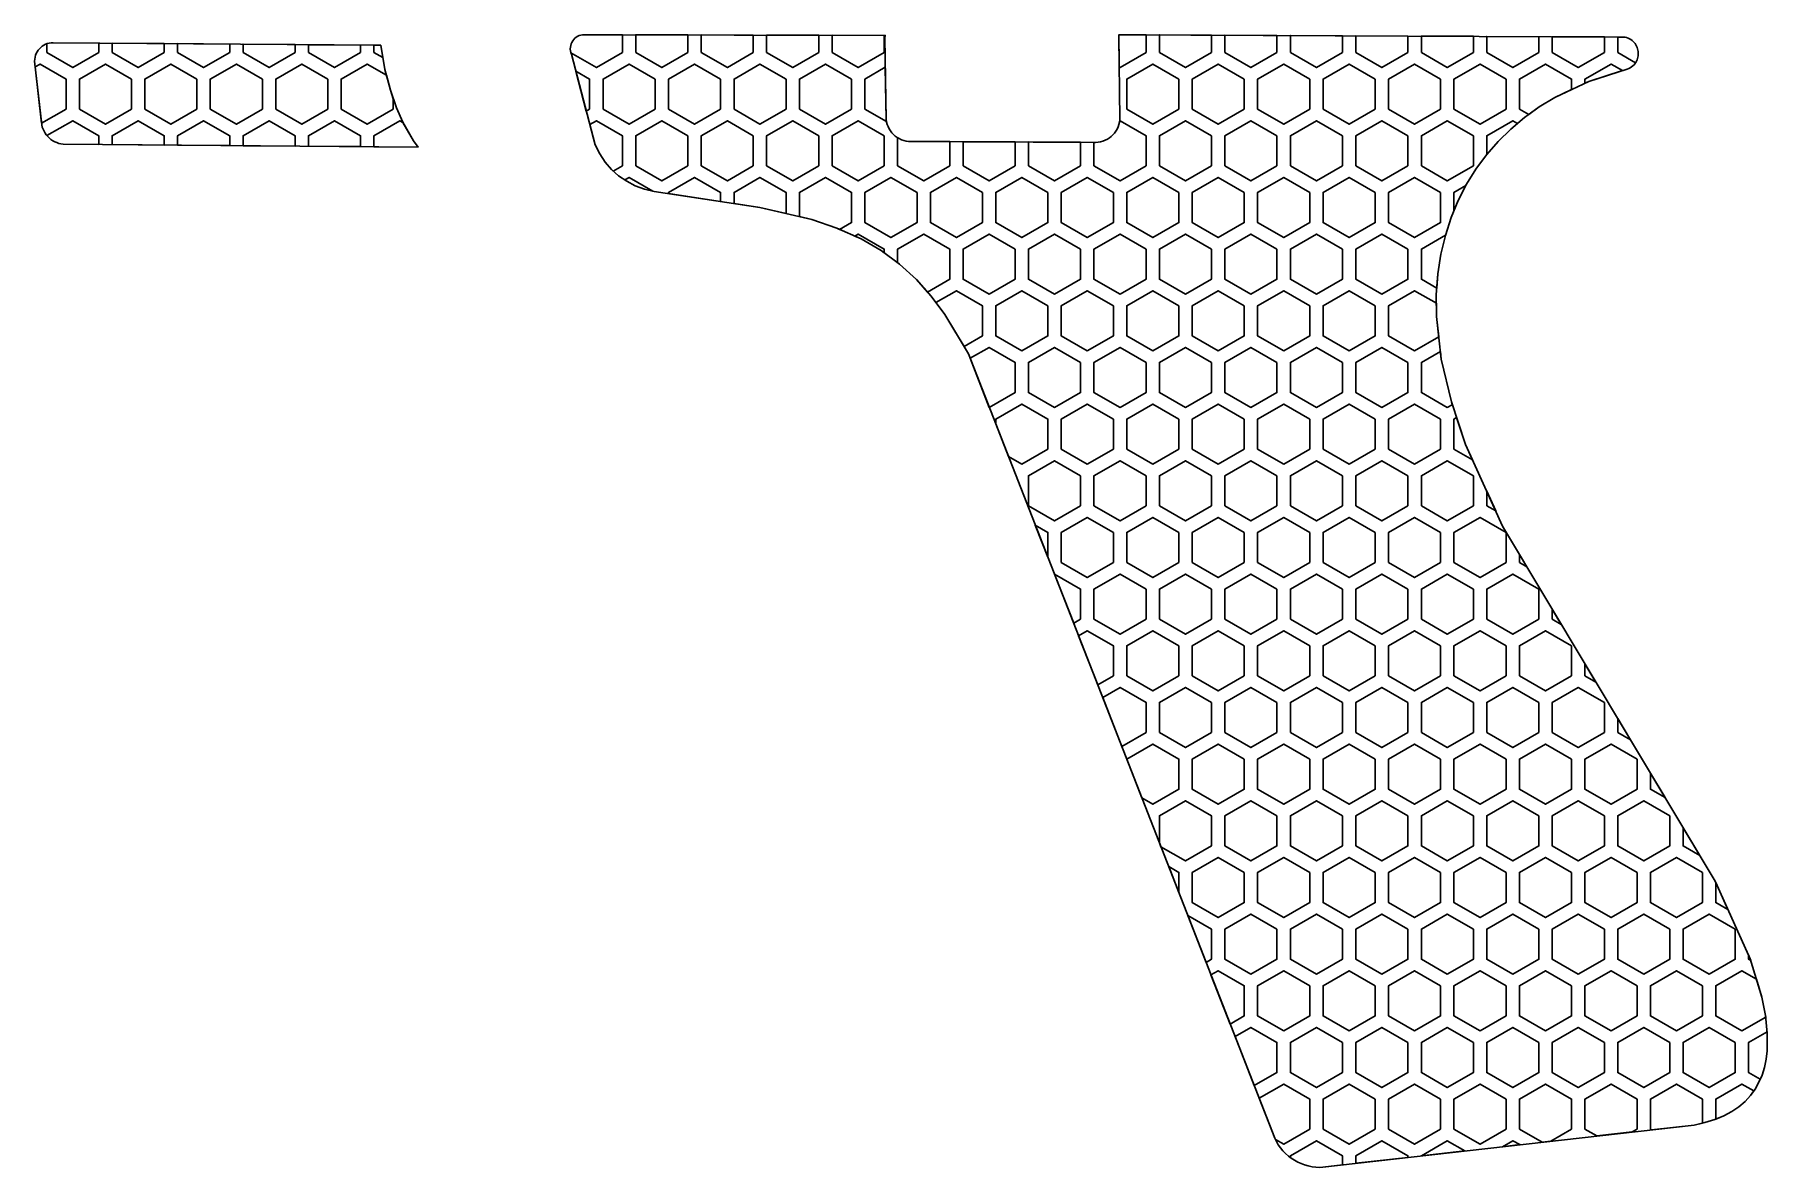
# Model space of a CAD drawing. Header units: millimetres. Extents: x 57 to 187, y -161 to -77.
import ezdxf

# ---------------------------------------------------------------- set-up
doc = ezdxf.new("R2010")
doc.units = ezdxf.units.MM
for name, color, linetype in [('outline_1', 3, 'Continuous'), ('outline_2', 3, 'Continuous'), ('pattern', 5, 'Continuous')]:
    doc.layers.add(name, color=color, linetype=linetype)

msp = doc.modelspace()

# ---------------------------------------------------------------- linework, layer by layer
at = {"layer": 'outline_1'}
msp.add_lwpolyline([(186.95, -151.44), (186.82, -150.12), (186.55, -148.75), (185.68, -145.88), (183.05, -140.05), (167.15, -113.5), (164.38, -107.38), (163.32, -104.2), (162.56, -101), (162.2, -97.79), (162.19, -96.19), (162.31, -94.61), (162.54, -93.14), (162.87, -91.74), (163.3, -90.4), (163.83, -89.12), (164.45, -87.91), (165.15, -86.77), (165.94, -85.7), (166.82, -84.7), (167.77, -83.77), (168.79, -82.91), (169.89, -82.12), (171.06, -81.41), (173.59, -80.21), (176.48, -79.29), (176.6, -79.24), (176.7, -79.18), (176.8, -79.12), (176.89, -79.04), (176.98, -78.97), (177.05, -78.88), (177.11, -78.79), (177.16, -78.7), (177.21, -78.6), (177.24, -78.5), (177.27, -78.39), (177.28, -78.29), (177.29, -78.18), (177.29, -78.07), (177.28, -77.97), (177.27, -77.86), (177.24, -77.76), (177.21, -77.66), (177.17, -77.56), (177.12, -77.46), (177.06, -77.37), (176.99, -77.29), (176.92, -77.21), (176.84, -77.14), (176.75, -77.07), (176.65, -77.02), (176.54, -76.97), (176.43, -76.93), (176.31, -76.9), (176.19, -76.89), (138.44, -76.71), (138.52, -83.07), (138.49, -83.25), (138.45, -83.43), (138.39, -83.6), (138.31, -83.77), (138.22, -83.92), (138.12, -84.07), (138, -84.2), (137.87, -84.32), (137.73, -84.43), (137.58, -84.53), (137.42, -84.61), (137.25, -84.67), (137.07, -84.72), (136.88, -84.75), (136.7, -84.77), (122.71, -84.7), (122.52, -84.67), (122.35, -84.63), (122.17, -84.57), (122.01, -84.49), (121.86, -84.4), (121.71, -84.3), (121.58, -84.18), (121.46, -84.05), (121.35, -83.91), (121.25, -83.76), (121.17, -83.59), (121.1, -83.43), (121.06, -83.25), (121.02, -83.06), (120.94, -76.95), (120.96, -76.76), (98.33, -76.71), (98.2, -76.74), (98.07, -76.78), (97.96, -76.83), (97.85, -76.9), (97.75, -76.98), (97.66, -77.08), (97.58, -77.18), (97.52, -77.29), (97.47, -77.4), (97.43, -77.53), (97.41, -77.65), (97.4, -77.78), (97.41, -77.92), (97.44, -78.05), (97.49, -78.18), (99.27, -84.96), (99.6, -85.63), (100, -86.24), (100.48, -86.79), (101.02, -87.27), (101.62, -87.68), (102.26, -88.02), (102.95, -88.27), (103.67, -88.44), (111.57, -89.64), (115.47, -90.55), (117.34, -91.19), (119.15, -91.99), (120.67, -92.87), (122.04, -93.89), (123.29, -95.03), (124.41, -96.29), (125.43, -97.64), (127.18, -100.59), (150.1, -159.29), (150.23, -159.55), (150.37, -159.79), (150.54, -160.02), (150.72, -160.24), (150.91, -160.44), (151.12, -160.63), (151.34, -160.8), (151.58, -160.95), (151.82, -161.08), (152.08, -161.2), (152.34, -161.3), (152.61, -161.37), (152.89, -161.43), (153.18, -161.47), (153.47, -161.48), (181.47, -158.31), (182.28, -158.13), (183.02, -157.9), (183.69, -157.62), (184.29, -157.3), (184.82, -156.94), (185.29, -156.54), (185.69, -156.1), (186.04, -155.62), (186.32, -155.11), (186.56, -154.57), (186.73, -154), (186.86, -153.39), (186.94, -152.77)], close=True, dxfattribs=at)
at = {"layer": 'outline_2'}
msp.add_lwpolyline([(58.72, -77.31), (58.56, -77.32), (58.42, -77.34), (58.27, -77.38), (58.14, -77.43), (58.01, -77.5), (57.89, -77.58), (57.78, -77.67), (57.68, -77.77), (57.59, -77.88), (57.52, -77.99), (57.45, -78.12), (57.4, -78.25), (57.36, -78.39), (57.34, -78.54), (57.33, -78.69), (57.86, -83.47), (57.9, -83.63), (57.96, -83.79), (58.03, -83.94), (58.11, -84.08), (58.2, -84.21), (58.31, -84.34), (58.43, -84.45), (58.55, -84.55), (58.68, -84.65), (58.83, -84.73), (58.98, -84.79), (59.13, -84.85), (59.29, -84.89), (59.46, -84.91), (86.02, -85.12), (85.67, -84.66), (84.87, -83.25), (84.39, -82.18), (83.94, -80.87), (83.53, -79.31), (83.22, -77.5)], close=True, dxfattribs=at)
at = {"layer": 'pattern'}
for points in [[(58.27, -77.38), (58.42, -77.34), (58.56, -77.32), (58.72, -77.31), (62.12, -77.34), (62.12, -78.04), (60.18, -79.17), (58.23, -78.04), (58.23, -77.4)], [(67.02, -77.38), (67.02, -78.04), (65.07, -79.17), (63.12, -78.04), (63.12, -77.35)], [(71.92, -77.41), (71.92, -78.04), (69.97, -79.17), (68.02, -78.04), (68.02, -77.38)], [(76.81, -77.45), (76.81, -78.04), (74.87, -79.17), (72.92, -78.04), (72.92, -77.42)], [(81.71, -77.49), (81.71, -78.04), (79.76, -79.17), (77.81, -78.04), (77.81, -77.46)], [(83.38, -78.43), (82.71, -78.04), (82.71, -77.5), (83.22, -77.5)], [(97.44, -78.05), (97.41, -77.92), (97.4, -77.8), (97.4, -77.76), (97.41, -77.65), (97.43, -77.53), (97.47, -77.4), (97.52, -77.29), (97.58, -77.18), (97.66, -77.08), (97.75, -76.98), (97.85, -76.9), (97.96, -76.83), (98.07, -76.78), (98.2, -76.74), (98.33, -76.71), (101.3, -76.72), (101.3, -78.04), (99.35, -79.17), (97.45, -78.07)], [(106.2, -76.73), (106.2, -78.04), (104.25, -79.17), (102.3, -78.04), (102.3, -76.72)], [(111.09, -76.74), (111.09, -78.04), (109.15, -79.17), (107.2, -78.04), (107.2, -76.73)], [(115.99, -76.75), (115.99, -78.04), (114.04, -79.17), (112.09, -78.04), (112.09, -76.74)], [(120.89, -76.76), (120.89, -78.04), (118.94, -79.17), (116.99, -78.04), (116.99, -76.75)], [(138.44, -76.71), (140.48, -76.72), (140.48, -78.04), (138.53, -79.17), (138.47, -79.13)], [(145.37, -76.74), (145.37, -78.04), (143.43, -79.17), (141.48, -78.04), (141.48, -76.72)], [(150.27, -76.76), (150.27, -78.04), (148.32, -79.17), (146.37, -78.04), (146.37, -76.75)], [(155.17, -76.79), (155.17, -78.04), (153.22, -79.17), (151.27, -78.04), (151.27, -76.77)], [(160.07, -76.81), (160.07, -78.04), (158.12, -79.17), (156.17, -78.04), (156.17, -76.79)], [(164.96, -76.83), (164.96, -78.04), (163.01, -79.17), (161.07, -78.04), (161.07, -76.82)], [(169.86, -76.86), (169.86, -78.04), (167.91, -79.17), (165.96, -78.04), (165.96, -76.84)], [(174.76, -76.88), (174.76, -78.04), (172.81, -79.17), (170.86, -78.04), (170.86, -76.86)], [(176.19, -76.89), (176.31, -76.9), (176.43, -76.93), (176.54, -76.97), (176.65, -77.02), (176.75, -77.07), (176.84, -77.14), (176.92, -77.21), (176.99, -77.29), (177.06, -77.37), (177.12, -77.46), (177.17, -77.56), (177.21, -77.66), (177.24, -77.76), (177.27, -77.86), (177.28, -77.97), (177.29, -78.07), (177.29, -78.18), (177.28, -78.29), (177.27, -78.39), (177.24, -78.5), (177.21, -78.6), (177.16, -78.7), (177.11, -78.79), (177.09, -78.81), (175.76, -78.04), (175.76, -76.89)], [(57.38, -79.11), (57.73, -78.91), (59.68, -80.03), (59.68, -82.28), (57.85, -83.34)], [(64.57, -80.03), (62.62, -78.91), (60.68, -80.03), (60.68, -82.28), (62.62, -83.41), (64.57, -82.28)], [(69.47, -80.03), (67.52, -78.91), (65.57, -80.03), (65.57, -82.28), (67.52, -83.41), (69.47, -82.28)], [(74.37, -80.03), (72.42, -78.91), (70.47, -80.03), (70.47, -82.28), (72.42, -83.41), (74.37, -82.28)], [(79.26, -80.03), (77.31, -78.91), (75.37, -80.03), (75.37, -82.28), (77.31, -83.41), (79.26, -82.28)], [(83.94, -80.87), (84.16, -81.51), (84.16, -82.28), (82.21, -83.41), (80.26, -82.28), (80.26, -80.03), (82.21, -78.91), (83.64, -79.73)], [(103.75, -80.03), (101.8, -78.91), (99.85, -80.03), (99.85, -82.28), (101.8, -83.41), (103.75, -82.28)], [(108.65, -80.03), (106.7, -78.91), (104.75, -80.03), (104.75, -82.28), (106.7, -83.41), (108.65, -82.28)], [(113.54, -80.03), (111.59, -78.91), (109.65, -80.03), (109.65, -82.28), (111.59, -83.41), (113.54, -82.28)], [(118.44, -80.03), (116.49, -78.91), (114.54, -80.03), (114.54, -82.28), (116.49, -83.41), (118.44, -82.28)], [(142.93, -80.03), (140.98, -78.91), (139.03, -80.03), (139.03, -82.28), (140.98, -83.41), (142.93, -82.28)], [(147.82, -80.03), (145.87, -78.91), (143.93, -80.03), (143.93, -82.28), (145.87, -83.41), (147.82, -82.28)], [(152.72, -80.03), (150.77, -78.91), (148.82, -80.03), (148.82, -82.28), (150.77, -83.41), (152.72, -82.28)], [(157.62, -80.03), (155.67, -78.91), (153.72, -80.03), (153.72, -82.28), (155.67, -83.41), (157.62, -82.28)], [(162.51, -80.03), (160.57, -78.91), (158.62, -80.03), (158.62, -82.28), (160.57, -83.41), (162.51, -82.28)], [(167.41, -80.03), (165.46, -78.91), (163.51, -80.03), (163.51, -82.28), (165.46, -83.41), (167.41, -82.28)], [(171.06, -81.41), (169.89, -82.12), (169.11, -82.68), (168.41, -82.28), (168.41, -80.03), (170.36, -78.91), (172.31, -80.03), (172.31, -80.82)], [(173.59, -80.21), (173.31, -80.35), (173.31, -80.03), (175.26, -78.91), (176.12, -79.4)], [(97.82, -79.43), (98.85, -80.03), (98.85, -82.28), (98.6, -82.43)], [(121.02, -83.06), (121.05, -83.21), (119.44, -82.28), (119.44, -80.03), (120.97, -79.15)], [(59.46, -84.91), (59.29, -84.89), (59.13, -84.85), (58.98, -84.79), (58.83, -84.73), (58.68, -84.65), (58.55, -84.55), (58.43, -84.45), (58.31, -84.34), (58.25, -84.26), (60.18, -83.15), (62.12, -84.27), (62.12, -84.93)], [(63.12, -84.94), (63.12, -84.27), (65.07, -83.15), (67.02, -84.27), (67.02, -84.97)], [(68.02, -84.98), (68.02, -84.27), (69.97, -83.15), (71.92, -84.27), (71.92, -85.01)], [(72.92, -85.02), (72.92, -84.27), (74.87, -83.15), (76.81, -84.27), (76.81, -85.05)], [(77.81, -85.06), (77.81, -84.27), (79.76, -83.15), (81.71, -84.27), (81.71, -85.09)], [(85.67, -84.66), (86.02, -85.12), (82.71, -85.1), (82.71, -84.27), (84.66, -83.15), (84.88, -83.28)], [(100.48, -86.79), (100, -86.24), (99.6, -85.63), (99.27, -84.96), (98.86, -83.43), (99.35, -83.15), (101.3, -84.27), (101.3, -86.52), (100.62, -86.92)], [(106.2, -84.27), (104.25, -83.15), (102.3, -84.27), (102.3, -86.52), (104.25, -87.65), (106.2, -86.52)], [(111.09, -84.27), (109.15, -83.15), (107.2, -84.27), (107.2, -86.52), (109.15, -87.65), (111.09, -86.52)], [(115.99, -84.27), (114.04, -83.15), (112.09, -84.27), (112.09, -86.52), (114.04, -87.65), (115.99, -86.52)], [(120.89, -84.27), (118.94, -83.15), (116.99, -84.27), (116.99, -86.52), (118.94, -87.65), (120.89, -86.52)], [(136.7, -84.77), (136.88, -84.75), (137.07, -84.72), (137.25, -84.67), (137.42, -84.61), (137.58, -84.53), (137.73, -84.43), (137.87, -84.32), (138, -84.2), (138.12, -84.07), (138.22, -83.92), (138.31, -83.77), (138.39, -83.6), (138.45, -83.43), (138.49, -83.25), (138.51, -83.16), (138.53, -83.15), (140.48, -84.27), (140.48, -86.52), (138.53, -87.65), (136.58, -86.52), (136.58, -84.77)], [(145.37, -84.27), (143.43, -83.15), (141.48, -84.27), (141.48, -86.52), (143.43, -87.65), (145.37, -86.52)], [(150.27, -84.27), (148.32, -83.15), (146.37, -84.27), (146.37, -86.52), (148.32, -87.65), (150.27, -86.52)], [(155.17, -84.27), (153.22, -83.15), (151.27, -84.27), (151.27, -86.52), (153.22, -87.65), (155.17, -86.52)], [(160.07, -84.27), (158.12, -83.15), (156.17, -84.27), (156.17, -86.52), (158.12, -87.65), (160.07, -86.52)], [(164.96, -84.27), (163.01, -83.15), (161.07, -84.27), (161.07, -86.52), (163.01, -87.65), (164.96, -86.52)], [(167.77, -83.77), (166.82, -84.7), (165.96, -85.68), (165.96, -84.27), (167.91, -83.15), (168.26, -83.35)], [(122.01, -84.49), (122.17, -84.57), (122.35, -84.63), (122.52, -84.67), (122.71, -84.7), (125.79, -84.71), (125.79, -86.52), (123.84, -87.65), (121.89, -86.52), (121.89, -84.42)], [(130.68, -84.74), (130.68, -86.52), (128.73, -87.65), (126.79, -86.52), (126.79, -84.72)], [(135.58, -84.76), (135.58, -86.52), (133.63, -87.65), (131.68, -86.52), (131.68, -84.74)], [(102.95, -88.27), (102.26, -88.02), (101.62, -87.68), (101.47, -87.58), (101.8, -87.39), (103.58, -88.42)], [(104.75, -88.6), (104.75, -88.52), (106.7, -87.39), (108.65, -88.52), (108.65, -89.19)], [(111.57, -89.64), (109.65, -89.35), (109.65, -88.52), (111.59, -87.39), (113.54, -88.52), (113.54, -90.1)], [(117.34, -91.19), (115.47, -90.55), (114.54, -90.33), (114.54, -88.52), (116.49, -87.39), (118.44, -88.52), (118.44, -90.77), (117.55, -91.28)], [(123.34, -88.52), (121.39, -87.39), (119.44, -88.52), (119.44, -90.77), (121.39, -91.89), (123.34, -90.77)], [(128.23, -88.52), (126.29, -87.39), (124.34, -88.52), (124.34, -90.77), (126.29, -91.89), (128.23, -90.77)], [(133.13, -88.52), (131.18, -87.39), (129.23, -88.52), (129.23, -90.77), (131.18, -91.89), (133.13, -90.77)], [(138.03, -88.52), (136.08, -87.39), (134.13, -88.52), (134.13, -90.77), (136.08, -91.89), (138.03, -90.77)], [(142.93, -88.52), (140.98, -87.39), (139.03, -88.52), (139.03, -90.77), (140.98, -91.89), (142.93, -90.77)], [(147.82, -88.52), (145.87, -87.39), (143.93, -88.52), (143.93, -90.77), (145.87, -91.89), (147.82, -90.77)], [(152.72, -88.52), (150.77, -87.39), (148.82, -88.52), (148.82, -90.77), (150.77, -91.89), (152.72, -90.77)], [(157.62, -88.52), (155.67, -87.39), (153.72, -88.52), (153.72, -90.77), (155.67, -91.89), (157.62, -90.77)], [(162.51, -88.52), (160.57, -87.39), (158.62, -88.52), (158.62, -90.77), (160.57, -91.89), (162.51, -90.77)], [(163.83, -89.12), (163.51, -89.89), (163.51, -88.52), (164.4, -88)], [(120.67, -92.87), (119.15, -91.99), (118.68, -91.78), (118.94, -91.63), (120.89, -92.76), (120.89, -93.03)], [(123.29, -95.03), (122.04, -93.89), (121.89, -93.77), (121.89, -92.76), (123.84, -91.63), (125.79, -92.76), (125.79, -95.01), (124.12, -95.97)], [(130.68, -92.76), (128.73, -91.63), (126.79, -92.76), (126.79, -95.01), (128.73, -96.13), (130.68, -95.01)], [(135.58, -92.76), (133.63, -91.63), (131.68, -92.76), (131.68, -95.01), (133.63, -96.13), (135.58, -95.01)], [(140.48, -92.76), (138.53, -91.63), (136.58, -92.76), (136.58, -95.01), (138.53, -96.13), (140.48, -95.01)], [(145.37, -92.76), (143.43, -91.63), (141.48, -92.76), (141.48, -95.01), (143.43, -96.13), (145.37, -95.01)], [(150.27, -92.76), (148.32, -91.63), (146.37, -92.76), (146.37, -95.01), (148.32, -96.13), (150.27, -95.01)], [(155.17, -92.76), (153.22, -91.63), (151.27, -92.76), (151.27, -95.01), (153.22, -96.13), (155.17, -95.01)], [(160.07, -92.76), (158.12, -91.63), (156.17, -92.76), (156.17, -95.01), (158.12, -96.13), (160.07, -95.01)], [(162.87, -91.74), (162.54, -93.14), (162.31, -94.61), (162.23, -95.68), (161.07, -95.01), (161.07, -92.76), (162.88, -91.71)], [(125.43, -97.64), (124.76, -96.75), (126.29, -95.87), (128.23, -97), (128.23, -99.25), (126.86, -100.04)], [(133.13, -97), (131.18, -95.87), (129.23, -97), (129.23, -99.25), (131.18, -100.37), (133.13, -99.25)], [(138.03, -97), (136.08, -95.87), (134.13, -97), (134.13, -99.25), (136.08, -100.37), (138.03, -99.25)], [(142.93, -97), (140.98, -95.87), (139.03, -97), (139.03, -99.25), (140.98, -100.37), (142.93, -99.25)], [(147.82, -97), (145.87, -95.87), (143.93, -97), (143.93, -99.25), (145.87, -100.37), (147.82, -99.25)], [(152.72, -97), (150.77, -95.87), (148.82, -97), (148.82, -99.25), (150.77, -100.37), (152.72, -99.25)], [(157.62, -97), (155.67, -95.87), (153.72, -97), (153.72, -99.25), (155.67, -100.37), (157.62, -99.25)], [(162.2, -97.79), (162.37, -99.33), (160.57, -100.37), (158.62, -99.25), (158.62, -97), (160.57, -95.87), (162.2, -96.81)], [(127.32, -100.93), (128.73, -100.11), (130.68, -101.24), (130.68, -103.49), (128.75, -104.6)], [(135.58, -101.24), (133.63, -100.11), (131.68, -101.24), (131.68, -103.49), (133.63, -104.61), (135.58, -103.49)], [(140.48, -101.24), (138.53, -100.11), (136.58, -101.24), (136.58, -103.49), (138.53, -104.61), (140.48, -103.49)], [(145.37, -101.24), (143.43, -100.11), (141.48, -101.24), (141.48, -103.49), (143.43, -104.61), (145.37, -103.49)], [(150.27, -101.24), (148.32, -100.11), (146.37, -101.24), (146.37, -103.49), (148.32, -104.61), (150.27, -103.49)], [(155.17, -101.24), (153.22, -100.11), (151.27, -101.24), (151.27, -103.49), (153.22, -104.61), (155.17, -103.49)], [(160.07, -101.24), (158.12, -100.11), (156.17, -101.24), (156.17, -103.49), (158.12, -104.61), (160.07, -103.49)], [(162.56, -101), (163.32, -104.2), (163.38, -104.4), (163.01, -104.61), (161.07, -103.49), (161.07, -101.24), (162.5, -100.41)], [(129.23, -105.84), (129.23, -105.48), (131.18, -104.35), (133.13, -105.48), (133.13, -107.73), (131.18, -108.85), (130.19, -108.28)], [(138.03, -105.48), (136.08, -104.35), (134.13, -105.48), (134.13, -107.73), (136.08, -108.85), (138.03, -107.73)], [(142.93, -105.48), (140.98, -104.35), (139.03, -105.48), (139.03, -107.73), (140.98, -108.85), (142.93, -107.73)], [(147.82, -105.48), (145.87, -104.35), (143.93, -105.48), (143.93, -107.73), (145.87, -108.85), (147.82, -107.73)], [(152.72, -105.48), (150.77, -104.35), (148.82, -105.48), (148.82, -107.73), (150.77, -108.85), (152.72, -107.73)], [(157.62, -105.48), (155.67, -104.35), (153.72, -105.48), (153.72, -107.73), (155.67, -108.85), (157.62, -107.73)], [(162.51, -105.48), (160.57, -104.35), (158.62, -105.48), (158.62, -107.73), (160.57, -108.85), (162.51, -107.73)], [(164.38, -107.38), (164.9, -108.53), (163.51, -107.73), (163.51, -105.48), (163.71, -105.37)], [(135.58, -109.72), (133.63, -108.6), (131.68, -109.72), (131.68, -111.97), (133.63, -113.1), (135.58, -111.97)], [(140.48, -109.72), (138.53, -108.6), (136.58, -109.72), (136.58, -111.97), (138.53, -113.1), (140.48, -111.97)], [(145.37, -109.72), (143.43, -108.6), (141.48, -109.72), (141.48, -111.97), (143.43, -113.1), (145.37, -111.97)], [(150.27, -109.72), (148.32, -108.6), (146.37, -109.72), (146.37, -111.97), (148.32, -113.1), (150.27, -111.97)], [(155.17, -109.72), (153.22, -108.6), (151.27, -109.72), (151.27, -111.97), (153.22, -113.1), (155.17, -111.97)], [(160.07, -109.72), (158.12, -108.6), (156.17, -109.72), (156.17, -111.97), (158.12, -113.1), (160.07, -111.97)], [(164.96, -109.72), (163.01, -108.6), (161.07, -109.72), (161.07, -111.97), (163.01, -113.1), (164.96, -111.97)], [(166.63, -112.35), (165.96, -111.97), (165.96, -110.88)], [(132.19, -113.42), (133.13, -113.96), (133.13, -115.82)], [(138.03, -113.96), (136.08, -112.84), (134.13, -113.96), (134.13, -116.21), (136.08, -117.34), (138.03, -116.21)], [(142.93, -113.96), (140.98, -112.84), (139.03, -113.96), (139.03, -116.21), (140.98, -117.34), (142.93, -116.21)], [(147.82, -113.96), (145.87, -112.84), (143.93, -113.96), (143.93, -116.21), (145.87, -117.34), (147.82, -116.21)], [(152.72, -113.96), (150.77, -112.84), (148.82, -113.96), (148.82, -116.21), (150.77, -117.34), (152.72, -116.21)], [(157.62, -113.96), (155.67, -112.84), (153.72, -113.96), (153.72, -116.21), (155.67, -117.34), (157.62, -116.21)], [(162.51, -113.96), (160.57, -112.84), (158.62, -113.96), (158.62, -116.21), (160.57, -117.34), (162.51, -116.21)], [(167.41, -113.96), (165.46, -112.84), (163.51, -113.96), (163.51, -116.21), (165.46, -117.34), (167.41, -116.21)], [(168.96, -116.53), (168.41, -116.21), (168.41, -115.62)], [(133.62, -117.08), (133.63, -117.08), (135.58, -118.2), (135.58, -120.45), (135.06, -120.75)], [(140.48, -118.2), (138.53, -117.08), (136.58, -118.2), (136.58, -120.45), (138.53, -121.58), (140.48, -120.45)], [(145.37, -118.2), (143.43, -117.08), (141.48, -118.2), (141.48, -120.45), (143.43, -121.58), (145.37, -120.45)], [(150.27, -118.2), (148.32, -117.08), (146.37, -118.2), (146.37, -120.45), (148.32, -121.58), (150.27, -120.45)], [(155.17, -118.2), (153.22, -117.08), (151.27, -118.2), (151.27, -120.45), (153.22, -121.58), (155.17, -120.45)], [(160.07, -118.2), (158.12, -117.08), (156.17, -118.2), (156.17, -120.45), (158.12, -121.58), (160.07, -120.45)], [(164.96, -118.2), (163.01, -117.08), (161.07, -118.2), (161.07, -120.45), (163.01, -121.58), (164.96, -120.45)], [(169.86, -118.2), (167.91, -117.08), (165.96, -118.2), (165.96, -120.45), (167.91, -121.58), (169.86, -120.45)], [(171.54, -120.85), (170.86, -120.45), (170.86, -119.7)], [(135.42, -121.7), (136.08, -121.32), (138.03, -122.44), (138.03, -124.69), (136.86, -125.37)], [(142.93, -122.44), (140.98, -121.32), (139.03, -122.44), (139.03, -124.69), (140.98, -125.82), (142.93, -124.69)], [(147.82, -122.44), (145.87, -121.32), (143.93, -122.44), (143.93, -124.69), (145.87, -125.82), (147.82, -124.69)], [(152.72, -122.44), (150.77, -121.32), (148.82, -122.44), (148.82, -124.69), (150.77, -125.82), (152.72, -124.69)], [(157.62, -122.44), (155.67, -121.32), (153.72, -122.44), (153.72, -124.69), (155.67, -125.82), (157.62, -124.69)], [(162.51, -122.44), (160.57, -121.32), (158.62, -122.44), (158.62, -124.69), (160.57, -125.82), (162.51, -124.69)], [(167.41, -122.44), (165.46, -121.32), (163.51, -122.44), (163.51, -124.69), (165.46, -125.82), (167.41, -124.69)], [(172.31, -122.44), (170.36, -121.32), (168.41, -122.44), (168.41, -124.69), (170.36, -125.82), (172.31, -124.69)], [(174.13, -125.17), (173.31, -124.69), (173.31, -123.79)], [(137.23, -126.31), (138.53, -125.56), (140.48, -126.68), (140.48, -128.93), (138.66, -129.98)], [(145.37, -126.68), (143.43, -125.56), (141.48, -126.68), (141.48, -128.93), (143.43, -130.06), (145.37, -128.93)], [(150.27, -126.68), (148.32, -125.56), (146.37, -126.68), (146.37, -128.93), (148.32, -130.06), (150.27, -128.93)], [(155.17, -126.68), (153.22, -125.56), (151.27, -126.68), (151.27, -128.93), (153.22, -130.06), (155.17, -128.93)], [(160.07, -126.68), (158.12, -125.56), (156.17, -126.68), (156.17, -128.93), (158.12, -130.06), (160.07, -128.93)], [(164.96, -126.68), (163.01, -125.56), (161.07, -126.68), (161.07, -128.93), (163.01, -130.06), (164.96, -128.93)], [(169.86, -126.68), (167.91, -125.56), (165.96, -126.68), (165.96, -128.93), (167.91, -130.06), (169.86, -128.93)], [(174.76, -126.68), (172.81, -125.56), (170.86, -126.68), (170.86, -128.93), (172.81, -130.06), (174.76, -128.93)], [(176.72, -129.49), (175.76, -128.93), (175.76, -127.88)], [(139.03, -130.93), (139.03, -130.93), (140.98, -129.8), (142.93, -130.93), (142.93, -133.18), (140.98, -134.3), (140.16, -133.83)], [(147.82, -130.93), (145.87, -129.8), (143.93, -130.93), (143.93, -133.18), (145.87, -134.3), (147.82, -133.18)], [(152.72, -130.93), (150.77, -129.8), (148.82, -130.93), (148.82, -133.18), (150.77, -134.3), (152.72, -133.18)], [(157.62, -130.93), (155.67, -129.8), (153.72, -130.93), (153.72, -133.18), (155.67, -134.3), (157.62, -133.18)], [(162.51, -130.93), (160.57, -129.8), (158.62, -130.93), (158.62, -133.18), (160.57, -134.3), (162.51, -133.18)], [(167.41, -130.93), (165.46, -129.8), (163.51, -130.93), (163.51, -133.18), (165.46, -134.3), (167.41, -133.18)], [(172.31, -130.93), (170.36, -129.8), (168.41, -130.93), (168.41, -133.18), (170.36, -134.3), (172.31, -133.18)], [(177.21, -130.93), (175.26, -129.8), (173.31, -130.93), (173.31, -133.18), (175.26, -134.3), (177.21, -133.18)], [(179.31, -133.81), (178.21, -133.18), (178.21, -131.97)], [(141.48, -137.2), (141.48, -135.17), (143.43, -134.04), (145.37, -135.17), (145.37, -137.42), (143.43, -138.54), (141.59, -137.48)], [(150.27, -135.17), (148.32, -134.04), (146.37, -135.17), (146.37, -137.42), (148.32, -138.54), (150.27, -137.42)], [(155.17, -135.17), (153.22, -134.04), (151.27, -135.17), (151.27, -137.42), (153.22, -138.54), (155.17, -137.42)], [(160.07, -135.17), (158.12, -134.04), (156.17, -135.17), (156.17, -137.42), (158.12, -138.54), (160.07, -137.42)], [(164.96, -135.17), (163.01, -134.04), (161.07, -135.17), (161.07, -137.42), (163.01, -138.54), (164.96, -137.42)], [(169.86, -135.17), (167.91, -134.04), (165.96, -135.17), (165.96, -137.42), (167.91, -138.54), (169.86, -137.42)], [(174.76, -135.17), (172.81, -134.04), (170.86, -135.17), (170.86, -137.42), (172.81, -138.54), (174.76, -137.42)], [(179.65, -135.17), (177.71, -134.04), (175.76, -135.17), (175.76, -137.42), (177.71, -138.54), (179.65, -137.42)], [(181.9, -138.14), (180.65, -137.42), (180.65, -136.06)], [(147.82, -139.41), (145.87, -138.28), (143.93, -139.41), (143.93, -141.66), (145.87, -142.78), (147.82, -141.66)], [(152.72, -139.41), (150.77, -138.28), (148.82, -139.41), (148.82, -141.66), (150.77, -142.78), (152.72, -141.66)], [(157.62, -139.41), (155.67, -138.28), (153.72, -139.41), (153.72, -141.66), (155.67, -142.78), (157.62, -141.66)], [(162.51, -139.41), (160.57, -138.28), (158.62, -139.41), (158.62, -141.66), (160.57, -142.78), (162.51, -141.66)], [(167.41, -139.41), (165.46, -138.28), (163.51, -139.41), (163.51, -141.66), (165.46, -142.78), (167.41, -141.66)], [(172.31, -139.41), (170.36, -138.28), (168.41, -139.41), (168.41, -141.66), (170.36, -142.78), (172.31, -141.66)], [(177.21, -139.41), (175.26, -138.28), (173.31, -139.41), (173.31, -141.66), (175.26, -142.78), (177.21, -141.66)], [(182.1, -139.41), (180.15, -138.28), (178.21, -139.41), (178.21, -141.66), (180.15, -142.78), (182.1, -141.66)], [(142.17, -138.97), (142.93, -139.41), (142.93, -140.91)], [(184.01, -142.18), (183.1, -141.66), (183.1, -140.17)], [(150.27, -143.65), (148.32, -142.52), (146.37, -143.65), (146.37, -145.9), (148.32, -147.02), (150.27, -145.9)], [(155.17, -143.65), (153.22, -142.52), (151.27, -143.65), (151.27, -145.9), (153.22, -147.02), (155.17, -145.9)], [(160.07, -143.65), (158.12, -142.52), (156.17, -143.65), (156.17, -145.9), (158.12, -147.02), (160.07, -145.9)], [(164.96, -143.65), (163.01, -142.52), (161.07, -143.65), (161.07, -145.9), (163.01, -147.02), (164.96, -145.9)], [(169.86, -143.65), (167.91, -142.52), (165.96, -143.65), (165.96, -145.9), (167.91, -147.02), (169.86, -145.9)], [(174.76, -143.65), (172.81, -142.52), (170.86, -143.65), (170.86, -145.9), (172.81, -147.02), (174.76, -145.9)], [(179.65, -143.65), (177.71, -142.52), (175.76, -143.65), (175.76, -145.9), (177.71, -147.02), (179.65, -145.9)], [(184.55, -143.65), (182.6, -142.52), (180.65, -143.65), (180.65, -145.9), (182.6, -147.02), (184.55, -145.9)], [(143.59, -142.62), (145.37, -143.65), (145.37, -145.9), (144.96, -146.14)], [(185.68, -145.88), (185.72, -146), (185.55, -145.9), (185.55, -145.58)], [(145.33, -147.08), (145.87, -146.76), (147.82, -147.89), (147.82, -150.14), (146.77, -150.75)], [(152.72, -147.89), (150.77, -146.76), (148.82, -147.89), (148.82, -150.14), (150.77, -151.26), (152.72, -150.14)], [(157.62, -147.89), (155.67, -146.76), (153.72, -147.89), (153.72, -150.14), (155.67, -151.26), (157.62, -150.14)], [(162.51, -147.89), (160.57, -146.76), (158.62, -147.89), (158.62, -150.14), (160.57, -151.26), (162.51, -150.14)], [(167.41, -147.89), (165.46, -146.76), (163.51, -147.89), (163.51, -150.14), (165.46, -151.26), (167.41, -150.14)], [(172.31, -147.89), (170.36, -146.76), (168.41, -147.89), (168.41, -150.14), (170.36, -151.26), (172.31, -150.14)], [(177.21, -147.89), (175.26, -146.76), (173.31, -147.89), (173.31, -150.14), (175.26, -151.26), (177.21, -150.14)], [(182.1, -147.89), (180.15, -146.76), (178.21, -147.89), (178.21, -150.14), (180.15, -151.26), (182.1, -150.14)], [(186.55, -148.75), (186.82, -150.12), (186.83, -150.24), (185.05, -151.26), (183.1, -150.14), (183.1, -147.89), (185.05, -146.76), (186.14, -147.39)], [(147.13, -151.69), (148.32, -151.01), (150.27, -152.13), (150.27, -154.38), (148.57, -155.36)], [(155.17, -152.13), (153.22, -151.01), (151.27, -152.13), (151.27, -154.38), (153.22, -155.51), (155.17, -154.38)], [(160.07, -152.13), (158.12, -151.01), (156.17, -152.13), (156.17, -154.38), (158.12, -155.51), (160.07, -154.38)], [(164.96, -152.13), (163.01, -151.01), (161.07, -152.13), (161.07, -154.38), (163.01, -155.51), (164.96, -154.38)], [(169.86, -152.13), (167.91, -151.01), (165.96, -152.13), (165.96, -154.38), (167.91, -155.51), (169.86, -154.38)], [(174.76, -152.13), (172.81, -151.01), (170.86, -152.13), (170.86, -154.38), (172.81, -155.51), (174.76, -154.38)], [(179.65, -152.13), (177.71, -151.01), (175.76, -152.13), (175.76, -154.38), (177.71, -155.51), (179.65, -154.38)], [(184.55, -152.13), (182.6, -151.01), (180.65, -152.13), (180.65, -154.38), (182.6, -155.51), (184.55, -154.38)], [(186.86, -153.39), (186.73, -154), (186.56, -154.57), (186.42, -154.88), (185.55, -154.38), (185.55, -152.13), (186.94, -151.33), (186.95, -151.44), (186.94, -152.77)], [(150.1, -159.29), (148.93, -156.31), (150.77, -155.25), (152.72, -156.37), (152.72, -158.62), (150.77, -159.75), (150.15, -159.39)], [(157.62, -156.37), (155.67, -155.25), (153.72, -156.37), (153.72, -158.62), (155.67, -159.75), (157.62, -158.62)], [(162.51, -156.37), (160.57, -155.25), (158.62, -156.37), (158.62, -158.62), (160.57, -159.75), (162.51, -158.62)], [(167.41, -156.37), (165.46, -155.25), (163.51, -156.37), (163.51, -158.62), (165.46, -159.75), (167.41, -158.62)], [(170.1, -159.6), (168.41, -158.62), (168.41, -156.37), (170.36, -155.25), (172.31, -156.37), (172.31, -158.62), (170.75, -159.52)], [(174.19, -159.13), (173.31, -158.62), (173.31, -156.37), (175.26, -155.25), (177.21, -156.37), (177.21, -158.62), (176.84, -158.83)], [(181.47, -158.31), (178.29, -158.67), (178.21, -158.62), (178.21, -156.37), (180.15, -155.25), (182.1, -156.37), (182.1, -158.17)], [(185.69, -156.1), (185.29, -156.54), (184.82, -156.94), (184.29, -157.3), (183.69, -157.62), (183.1, -157.87), (183.1, -156.37), (185.05, -155.25), (185.94, -155.76)], [(153.47, -161.48), (153.18, -161.47), (152.89, -161.43), (152.61, -161.37), (152.34, -161.3), (152.08, -161.2), (151.82, -161.08), (151.58, -160.95), (151.34, -160.8), (151.27, -160.74), (151.27, -160.61), (153.22, -159.49), (155.17, -160.61), (155.17, -161.29)], [(156.17, -161.17), (156.17, -160.61), (158.12, -159.49), (160.07, -160.61), (160.07, -160.73)], [(161.07, -160.62), (161.07, -160.61), (163.01, -159.49), (164.33, -160.25)], [(167.15, -159.93), (167.91, -159.49), (168.43, -159.78)]]:
    msp.add_lwpolyline(points, close=True, dxfattribs=at)

doc.saveas('drawing.dxf')
